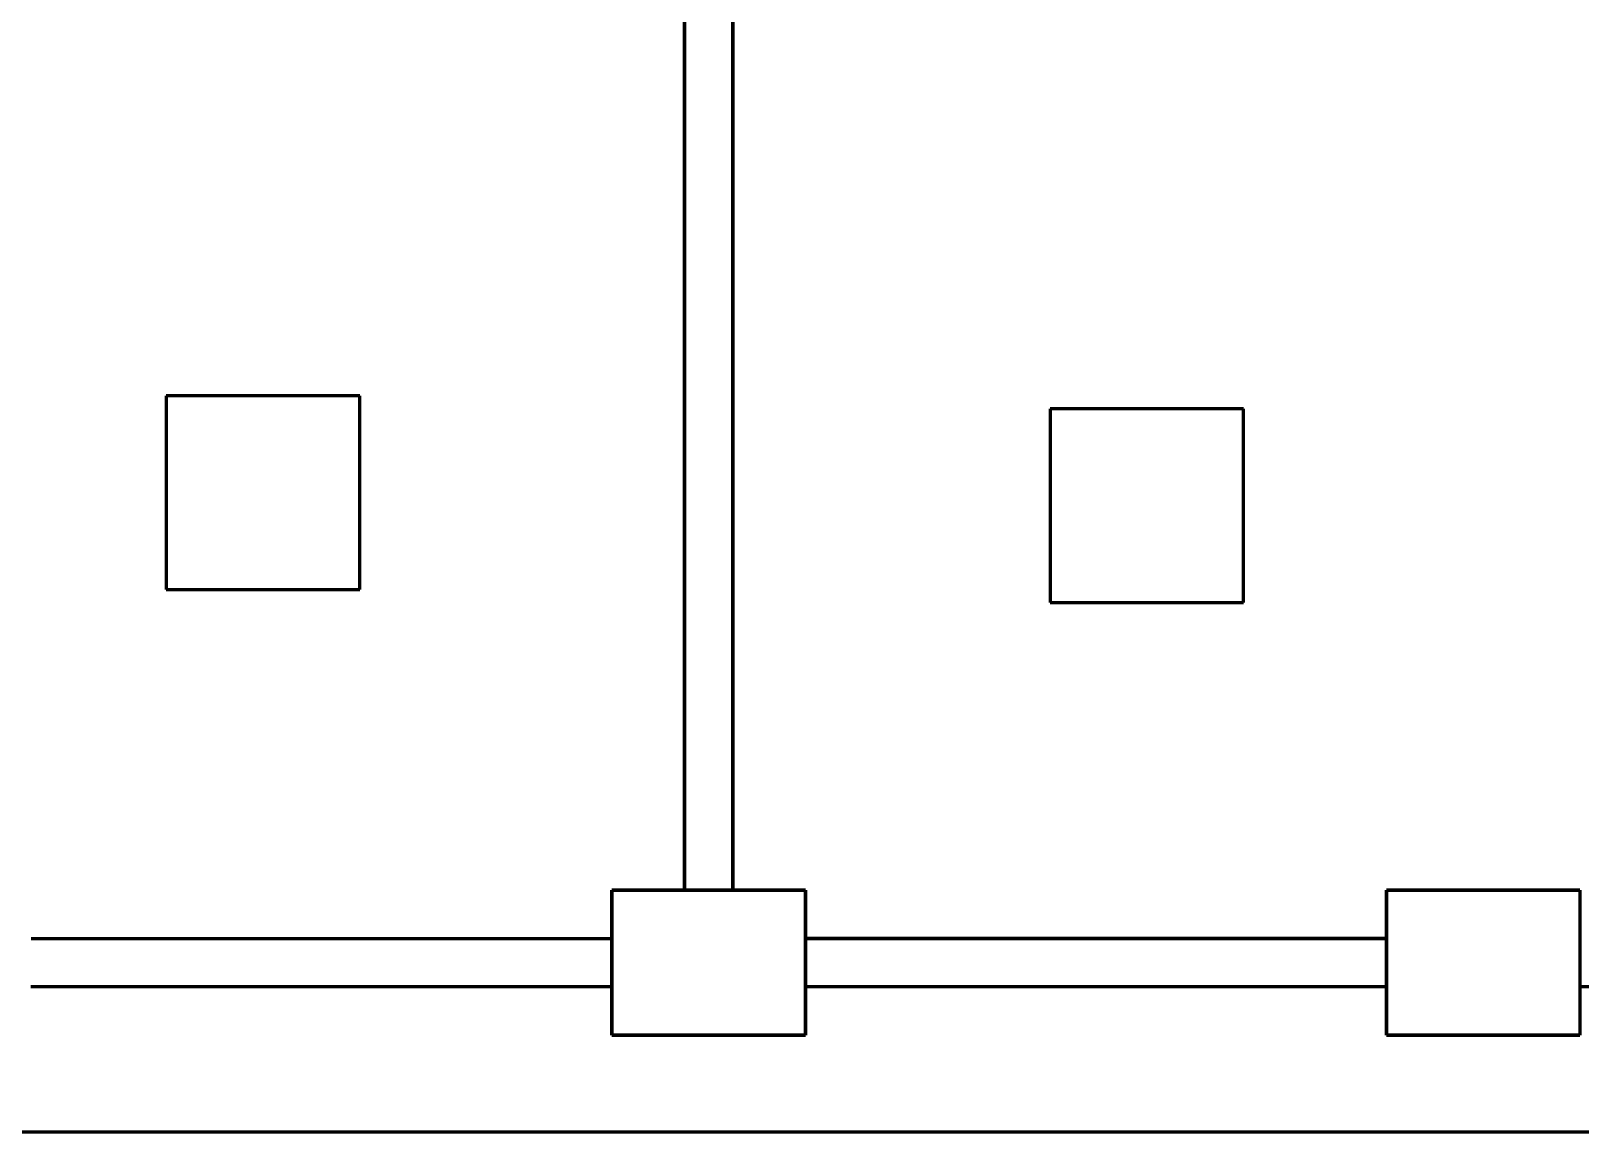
# Model space of a CAD drawing. Extents: x 0 to 297, y 0 to 292.
# Drawn here: x 71.35 to 87.35, y 68.61 to 79.98 of the extents above; entities that cross this region are included whole.
import ezdxf

# ---------------------------------------------------------------- set-up
doc = ezdxf.new("R2010")
doc.units = 0
doc.header["$MEASUREMENT"] = 0
doc.linetypes.add('K5LT_BASIC', pattern=[0])
doc.layers.add('Системный слой', color=7, linetype='Continuous')

# ---------------------------------------------------------------- blocks, each defined once
blk = doc.blocks.new('*U')
at = {"layer": 'Системный слой', "linetype": 'K5LT_BASIC', "lineweight": 60}
for p, q in [((74.748, 76.211), (72.748, 76.211)), ((72.748, 76.211), (72.748, 74.211)), ((74.748, 74.211), (74.748, 76.211)), ((83.876, 76.078), (81.876, 76.078)), ((81.876, 76.078), (81.876, 74.078)), ((83.876, 74.078), (83.876, 76.078)), ((72.748, 74.211), (74.748, 74.211)), ((81.876, 74.078), (83.876, 74.078)), ((79.35, 71.106), (77.35, 71.106)), ((77.35, 71.106), (77.35, 69.606)), ((79.35, 69.606), (79.35, 71.106)), ((77.35, 69.606), (79.35, 69.606))]:
    blk.add_line(p, q, dxfattribs=at)

msp = doc.modelspace()

# ---------------------------------------------------------------- linework, layer by layer
at = {"layer": 'Системный слой', "linetype": 'K5LT_BASIC', "lineweight": 60}
for p, q in [((78.1, 71.106), (78.1, 91.106)), ((78.6, 71.106), (78.6, 91.106)), ((78.6, 91.106), (78.6, 71.106)), ((78.1, 84.106), (78.1, 71.106)), ((78.6, 71.106), (78.6, 84.106)), ((79.35, 71.106), (77.35, 71.106)), ((77.35, 69.606), (77.35, 71.106)), ((77.35, 71.106), (77.35, 69.606)), ((77.35, 71.106), (79.35, 71.106)), ((77.35, 71.106), (77.35, 69.606)), ((77.35, 71.106), (79.35, 71.106)), ((79.35, 71.106), (77.35, 71.106)), ((77.35, 69.606), (77.35, 71.106)), ((77.35, 71.106), (77.35, 69.606)), ((77.35, 71.106), (79.35, 71.106)), ((79.35, 71.106), (79.35, 69.606)), ((79.35, 71.106), (79.35, 69.606)), ((79.35, 71.106), (79.35, 69.606)), ((79.35, 71.106), (79.35, 69.606)), ((79.35, 71.106), (79.35, 69.606)), ((79.35, 71.106), (79.35, 69.606)), ((87.35, 71.106), (85.35, 71.106)), ((85.35, 69.606), (85.35, 71.106)), ((85.35, 71.106), (85.35, 69.606)), ((85.35, 71.106), (87.35, 71.106)), ((87.35, 71.106), (85.35, 71.106)), ((85.35, 69.606), (85.35, 71.106)), ((85.35, 71.106), (85.35, 69.606)), ((85.35, 71.106), (87.35, 71.106)), ((87.35, 71.106), (87.35, 69.606)), ((87.35, 71.106), (87.35, 69.606)), ((87.35, 71.106), (87.35, 69.606)), ((87.35, 71.106), (87.35, 69.606)), ((71.351, 70.607), (77.351, 70.607)), ((85.35, 70.607), (79.35, 70.607)), ((79.351, 70.607), (85.351, 70.607)), ((77.35, 70.106), (71.35, 70.106)), ((85.35, 70.106), (79.35, 70.106)), ((93.35, 70.106), (87.35, 70.106)), ((79.35, 69.606), (77.35, 69.606)), ((77.35, 69.606), (79.35, 69.606)), ((79.35, 69.606), (77.35, 69.606)), ((77.35, 69.606), (79.35, 69.606)), ((79.35, 69.606), (77.35, 69.606)), ((77.35, 69.606), (79.35, 69.606)), ((78.6, 69.606), (77.85, 69.606)), ((78.6, 69.606), (77.85, 69.606)), ((78.6, 69.606), (77.85, 69.606)), ((87.35, 69.606), (85.35, 69.606)), ((85.35, 69.606), (87.35, 69.606)), ((87.35, 69.606), (85.35, 69.606)), ((85.35, 69.606), (87.35, 69.606)), ((86.6, 69.606), (85.85, 69.606)), ((86.6, 69.606), (85.85, 69.606)), ((119.35, 68.606), (61.35, 68.606))]:
    msp.add_line(p, q, dxfattribs=at)

# ---------------------------------------------------------------- block references
at = {"layer": 'Системный слой'}
msp.add_blockref('*U', (0, 0), dxfattribs=at)
msp.add_blockref('*U', (0, 0), dxfattribs=at)
msp.add_blockref('*U', (0, 0), dxfattribs=at)
msp.add_blockref('*U', (0, 0), dxfattribs=at)
msp.add_blockref('*U', (0, 0), dxfattribs=at)
msp.add_blockref('*U', (0, 0), dxfattribs=at)
msp.add_blockref('*U', (0, 0), dxfattribs=at)
msp.add_blockref('*U', (0, 0), dxfattribs=at)
msp.add_blockref('*U', (0, 0), dxfattribs=at)
msp.add_blockref('*U', (0, 0), dxfattribs=at)
msp.add_blockref('*U', (0, 0), dxfattribs=at)
msp.add_blockref('*U', (0, 0), dxfattribs=at)
msp.add_blockref('*U', (0, 0), dxfattribs=at)
msp.add_blockref('*U', (0, 0), dxfattribs=at)
msp.add_blockref('*U', (0, 0), dxfattribs=at)
msp.add_blockref('*U', (0, 0), dxfattribs=at)
msp.add_blockref('*U', (0, 0), dxfattribs=at)
msp.add_blockref('*U', (0, 0), dxfattribs=at)
msp.add_blockref('*U', (0, 0), dxfattribs=at)
msp.add_blockref('*U', (0, 0), dxfattribs=at)
msp.add_blockref('*U', (0, 0), dxfattribs=at)
msp.add_blockref('*U', (0, 0), dxfattribs=at)
msp.add_blockref('*U', (0, 0), dxfattribs=at)
msp.add_blockref('*U', (0, 0), dxfattribs=at)
msp.add_blockref('*U', (0, 0), dxfattribs=at)
msp.add_blockref('*U', (0, 0), dxfattribs=at)
msp.add_blockref('*U', (0, 0), dxfattribs=at)
msp.add_blockref('*U', (0, 0), dxfattribs=at)
msp.add_blockref('*U', (0, 0), dxfattribs=at)
msp.add_blockref('*U', (0, 0), dxfattribs=at)
msp.add_blockref('*U', (0, 0), dxfattribs=at)
msp.add_blockref('*U', (0, 0), dxfattribs=at)
msp.add_blockref('*U', (0, 0), dxfattribs=at)
msp.add_blockref('*U', (0, 0), dxfattribs=at)
msp.add_blockref('*U', (0, 0), dxfattribs=at)
msp.add_blockref('*U', (0, 0), dxfattribs=at)
msp.add_blockref('*U', (0, 0), dxfattribs=at)
msp.add_blockref('*U', (0, 0), dxfattribs=at)
msp.add_blockref('*U', (0, 0), dxfattribs=at)
msp.add_blockref('*U', (0, 0), dxfattribs=at)
msp.add_blockref('*U', (0, 0), dxfattribs=at)
msp.add_blockref('*U', (0, 0), dxfattribs=at)
msp.add_blockref('*U', (0, 0), dxfattribs=at)
msp.add_blockref('*U', (0, 0), dxfattribs=at)
msp.add_blockref('*U', (0, 0), dxfattribs=at)
msp.add_blockref('*U', (0, 0), dxfattribs=at)
msp.add_blockref('*U', (0, 0), dxfattribs=at)
msp.add_blockref('*U', (0, 0), dxfattribs=at)
msp.add_blockref('*U', (0, 0), dxfattribs=at)
msp.add_blockref('*U', (0, 0), dxfattribs=at)
msp.add_blockref('*U', (0, 0), dxfattribs=at)
msp.add_blockref('*U', (0, 0), dxfattribs=at)
msp.add_blockref('*U', (0, 0), dxfattribs=at)
msp.add_blockref('*U', (0, 0), dxfattribs=at)
msp.add_blockref('*U', (0, 0), dxfattribs=at)
msp.add_blockref('*U', (0, 0), dxfattribs=at)
msp.add_blockref('*U', (0, 0), dxfattribs=at)
msp.add_blockref('*U', (0, 0), dxfattribs=at)
msp.add_blockref('*U', (0, 0), dxfattribs=at)
msp.add_blockref('*U', (0, 0), dxfattribs=at)
msp.add_blockref('*U', (0, 0), dxfattribs=at)
msp.add_blockref('*U', (0, 0), dxfattribs=at)
msp.add_blockref('*U', (0, 0), dxfattribs=at)
msp.add_blockref('*U', (0, 0), dxfattribs=at)
msp.add_blockref('*U', (0, 0), dxfattribs=at)
msp.add_blockref('*U', (0, 0), dxfattribs=at)
msp.add_blockref('*U', (0, 0), dxfattribs=at)
msp.add_blockref('*U', (0, 0), dxfattribs=at)
msp.add_blockref('*U', (0, 0), dxfattribs=at)
msp.add_blockref('*U', (0, 0), dxfattribs=at)
msp.add_blockref('*U', (0, 0), dxfattribs=at)
msp.add_blockref('*U', (0, 0), dxfattribs=at)
msp.add_blockref('*U', (0, 0), dxfattribs=at)
msp.add_blockref('*U', (0, 0), dxfattribs=at)
msp.add_blockref('*U', (0, 0), dxfattribs=at)
msp.add_blockref('*U', (0, 0), dxfattribs=at)
msp.add_blockref('*U', (0, 0), dxfattribs=at)
msp.add_blockref('*U', (0, 0), dxfattribs=at)
msp.add_blockref('*U', (0, 0), dxfattribs=at)
msp.add_blockref('*U', (0, 0), dxfattribs=at)
msp.add_blockref('*U', (0, 0), dxfattribs=at)
msp.add_blockref('*U', (0, 0), dxfattribs=at)
msp.add_blockref('*U', (0, 0), dxfattribs=at)
msp.add_blockref('*U', (0, 0), dxfattribs=at)
msp.add_blockref('*U', (0, 0), dxfattribs=at)
msp.add_blockref('*U', (0, 0), dxfattribs=at)
msp.add_blockref('*U', (0, 0), dxfattribs=at)
msp.add_blockref('*U', (0, 0), dxfattribs=at)
msp.add_blockref('*U', (0, 0), dxfattribs=at)
msp.add_blockref('*U', (0, 0), dxfattribs=at)
msp.add_blockref('*U', (0, 0), dxfattribs=at)
msp.add_blockref('*U', (0, 0), dxfattribs=at)
msp.add_blockref('*U', (0, 0), dxfattribs=at)
msp.add_blockref('*U', (0, 0), dxfattribs=at)
msp.add_blockref('*U', (0, 0), dxfattribs=at)
msp.add_blockref('*U', (0, 0), dxfattribs=at)
msp.add_blockref('*U', (0, 0), dxfattribs=at)
msp.add_blockref('*U', (0, 0), dxfattribs=at)
msp.add_blockref('*U', (0, 0), dxfattribs=at)
msp.add_blockref('*U', (0, 0), dxfattribs=at)
msp.add_blockref('*U', (0, 0), dxfattribs=at)
msp.add_blockref('*U', (0, 0), dxfattribs=at)
msp.add_blockref('*U', (0, 0), dxfattribs=at)
msp.add_blockref('*U', (0, 0), dxfattribs=at)
msp.add_blockref('*U', (0, 0), dxfattribs=at)
msp.add_blockref('*U', (0, 0), dxfattribs=at)
msp.add_blockref('*U', (0, 0), dxfattribs=at)
msp.add_blockref('*U', (0, 0), dxfattribs=at)
msp.add_blockref('*U', (0, 0), dxfattribs=at)
msp.add_blockref('*U', (0, 0), dxfattribs=at)
msp.add_blockref('*U', (0, 0), dxfattribs=at)
msp.add_blockref('*U', (0, 0), dxfattribs=at)
msp.add_blockref('*U', (0, 0), dxfattribs=at)
msp.add_blockref('*U', (0, 0), dxfattribs=at)
msp.add_blockref('*U', (0, 0), dxfattribs=at)
msp.add_blockref('*U', (0, 0), dxfattribs=at)
msp.add_blockref('*U', (0, 0), dxfattribs=at)
msp.add_blockref('*U', (0, 0), dxfattribs=at)
msp.add_blockref('*U', (0, 0), dxfattribs=at)
msp.add_blockref('*U', (0, 0), dxfattribs=at)
msp.add_blockref('*U', (0, 0), dxfattribs=at)
msp.add_blockref('*U', (0, 0), dxfattribs=at)
msp.add_blockref('*U', (0, 0), dxfattribs=at)
msp.add_blockref('*U', (0, 0), dxfattribs=at)
msp.add_blockref('*U', (0, 0), dxfattribs=at)
msp.add_blockref('*U', (0, 0), dxfattribs=at)
msp.add_blockref('*U', (0, 0), dxfattribs=at)
msp.add_blockref('*U', (0, 0), dxfattribs=at)
msp.add_blockref('*U', (0, 0), dxfattribs=at)
msp.add_blockref('*U', (0, 0), dxfattribs=at)
msp.add_blockref('*U', (0, 0), dxfattribs=at)
msp.add_blockref('*U', (0, 0), dxfattribs=at)
msp.add_blockref('*U', (0, 0), dxfattribs=at)
msp.add_blockref('*U', (0, 0), dxfattribs=at)
msp.add_blockref('*U', (0, 0), dxfattribs=at)
msp.add_blockref('*U', (0, 0), dxfattribs=at)
msp.add_blockref('*U', (0, 0), dxfattribs=at)
msp.add_blockref('*U', (0, 0), dxfattribs=at)
msp.add_blockref('*U', (0, 0), dxfattribs=at)
msp.add_blockref('*U', (0, 0), dxfattribs=at)
msp.add_blockref('*U', (0, 0), dxfattribs=at)
msp.add_blockref('*U', (0, 0), dxfattribs=at)
msp.add_blockref('*U', (0, 0), dxfattribs=at)
msp.add_blockref('*U', (0, 0), dxfattribs=at)
msp.add_blockref('*U', (0, 0), dxfattribs=at)
msp.add_blockref('*U', (0, 0), dxfattribs=at)
msp.add_blockref('*U', (0, 0), dxfattribs=at)
msp.add_blockref('*U', (0, 0), dxfattribs=at)
msp.add_blockref('*U', (0, 0), dxfattribs=at)
msp.add_blockref('*U', (0, 0), dxfattribs=at)
msp.add_blockref('*U', (0, 0), dxfattribs=at)
msp.add_blockref('*U', (0, 0), dxfattribs=at)
msp.add_blockref('*U', (0, 0), dxfattribs=at)
msp.add_blockref('*U', (0, 0), dxfattribs=at)
msp.add_blockref('*U', (0, 0), dxfattribs=at)
msp.add_blockref('*U', (0, 0), dxfattribs=at)
msp.add_blockref('*U', (0, 0), dxfattribs=at)
msp.add_blockref('*U', (0, 0), dxfattribs=at)
msp.add_blockref('*U', (0, 0), dxfattribs=at)
msp.add_blockref('*U', (0, 0), dxfattribs=at)
msp.add_blockref('*U', (0, 0), dxfattribs=at)
msp.add_blockref('*U', (0, 0), dxfattribs=at)
msp.add_blockref('*U', (0, 0), dxfattribs=at)
msp.add_blockref('*U', (0, 0), dxfattribs=at)
msp.add_blockref('*U', (0, 0), dxfattribs=at)
msp.add_blockref('*U', (0, 0), dxfattribs=at)
msp.add_blockref('*U', (0, 0), dxfattribs=at)
msp.add_blockref('*U', (0, 0), dxfattribs=at)
msp.add_blockref('*U', (0, 0), dxfattribs=at)
msp.add_blockref('*U', (0, 0), dxfattribs=at)
msp.add_blockref('*U', (0, 0), dxfattribs=at)
msp.add_blockref('*U', (0, 0), dxfattribs=at)
msp.add_blockref('*U', (0, 0), dxfattribs=at)
msp.add_blockref('*U', (0, 0), dxfattribs=at)
msp.add_blockref('*U', (0, 0), dxfattribs=at)
msp.add_blockref('*U', (0, 0), dxfattribs=at)
msp.add_blockref('*U', (0, 0), dxfattribs=at)
msp.add_blockref('*U', (0, 0), dxfattribs=at)
msp.add_blockref('*U', (0, 0), dxfattribs=at)
msp.add_blockref('*U', (0, 0), dxfattribs=at)
msp.add_blockref('*U', (0, 0), dxfattribs=at)
msp.add_blockref('*U', (0, 0), dxfattribs=at)
msp.add_blockref('*U', (0, 0), dxfattribs=at)
msp.add_blockref('*U', (0, 0), dxfattribs=at)
msp.add_blockref('*U', (0, 0), dxfattribs=at)
msp.add_blockref('*U', (0, 0), dxfattribs=at)
msp.add_blockref('*U', (0, 0), dxfattribs=at)
msp.add_blockref('*U', (0, 0), dxfattribs=at)
msp.add_blockref('*U', (0, 0), dxfattribs=at)
msp.add_blockref('*U', (0, 0), dxfattribs=at)
msp.add_blockref('*U', (0, 0), dxfattribs=at)
msp.add_blockref('*U', (0, 0), dxfattribs=at)
msp.add_blockref('*U', (0, 0), dxfattribs=at)
msp.add_blockref('*U', (0, 0), dxfattribs=at)
msp.add_blockref('*U', (0, 0), dxfattribs=at)
msp.add_blockref('*U', (0, 0), dxfattribs=at)
msp.add_blockref('*U', (0, 0), dxfattribs=at)
msp.add_blockref('*U', (0, 0), dxfattribs=at)
msp.add_blockref('*U', (0, 0), dxfattribs=at)
msp.add_blockref('*U', (0, 0), dxfattribs=at)
msp.add_blockref('*U', (0, 0), dxfattribs=at)
msp.add_blockref('*U', (0, 0), dxfattribs=at)
msp.add_blockref('*U', (0, 0), dxfattribs=at)
msp.add_blockref('*U', (0, 0), dxfattribs=at)
msp.add_blockref('*U', (0, 0), dxfattribs=at)
msp.add_blockref('*U', (0, 0), dxfattribs=at)
msp.add_blockref('*U', (0, 0), dxfattribs=at)
msp.add_blockref('*U', (0, 0), dxfattribs=at)
msp.add_blockref('*U', (0, 0), dxfattribs=at)
msp.add_blockref('*U', (0, 0), dxfattribs=at)
msp.add_blockref('*U', (0, 0), dxfattribs=at)
msp.add_blockref('*U', (0, 0), dxfattribs=at)
msp.add_blockref('*U', (0, 0), dxfattribs=at)
msp.add_blockref('*U', (0, 0), dxfattribs=at)
msp.add_blockref('*U', (0, 0), dxfattribs=at)
msp.add_blockref('*U', (0, 0), dxfattribs=at)
msp.add_blockref('*U', (0, 0), dxfattribs=at)
msp.add_blockref('*U', (0, 0), dxfattribs=at)
msp.add_blockref('*U', (0, 0), dxfattribs=at)
msp.add_blockref('*U', (0, 0), dxfattribs=at)
msp.add_blockref('*U', (0, 0), dxfattribs=at)
msp.add_blockref('*U', (0, 0), dxfattribs=at)
msp.add_blockref('*U', (0, 0), dxfattribs=at)
msp.add_blockref('*U', (0, 0), dxfattribs=at)
msp.add_blockref('*U', (0, 0), dxfattribs=at)
msp.add_blockref('*U', (0, 0), dxfattribs=at)
msp.add_blockref('*U', (0, 0), dxfattribs=at)
msp.add_blockref('*U', (0, 0), dxfattribs=at)
msp.add_blockref('*U', (0, 0), dxfattribs=at)
msp.add_blockref('*U', (0, 0), dxfattribs=at)
msp.add_blockref('*U', (0, 0), dxfattribs=at)
msp.add_blockref('*U', (0, 0), dxfattribs=at)
msp.add_blockref('*U', (0, 0), dxfattribs=at)
msp.add_blockref('*U', (0, 0), dxfattribs=at)
msp.add_blockref('*U', (0, 0), dxfattribs=at)
msp.add_blockref('*U', (0, 0), dxfattribs=at)
msp.add_blockref('*U', (0, 0), dxfattribs=at)
msp.add_blockref('*U', (0, 0), dxfattribs=at)
msp.add_blockref('*U', (0, 0), dxfattribs=at)
msp.add_blockref('*U', (0, 0), dxfattribs=at)
msp.add_blockref('*U', (0, 0), dxfattribs=at)
msp.add_blockref('*U', (0, 0), dxfattribs=at)
msp.add_blockref('*U', (0, 0), dxfattribs=at)
msp.add_blockref('*U', (0, 0), dxfattribs=at)
msp.add_blockref('*U', (0, 0), dxfattribs=at)
msp.add_blockref('*U', (0, 0), dxfattribs=at)
msp.add_blockref('*U', (0, 0), dxfattribs=at)
msp.add_blockref('*U', (0, 0), dxfattribs=at)
msp.add_blockref('*U', (0, 0), dxfattribs=at)
msp.add_blockref('*U', (0, 0), dxfattribs=at)
msp.add_blockref('*U', (0, 0), dxfattribs=at)
msp.add_blockref('*U', (0, 0), dxfattribs=at)
msp.add_blockref('*U', (0, 0), dxfattribs=at)
msp.add_blockref('*U', (0, 0), dxfattribs=at)
msp.add_blockref('*U', (0, 0), dxfattribs=at)
msp.add_blockref('*U', (0, 0), dxfattribs=at)
msp.add_blockref('*U', (0, 0), dxfattribs=at)
msp.add_blockref('*U', (0, 0), dxfattribs=at)
msp.add_blockref('*U', (0, 0), dxfattribs=at)
msp.add_blockref('*U', (0, 0), dxfattribs=at)
msp.add_blockref('*U', (0, 0), dxfattribs=at)
msp.add_blockref('*U', (0, 0), dxfattribs=at)
msp.add_blockref('*U', (0, 0), dxfattribs=at)
msp.add_blockref('*U', (0, 0), dxfattribs=at)
msp.add_blockref('*U', (0, 0), dxfattribs=at)
msp.add_blockref('*U', (0, 0), dxfattribs=at)
msp.add_blockref('*U', (0, 0), dxfattribs=at)
msp.add_blockref('*U', (0, 0), dxfattribs=at)
msp.add_blockref('*U', (0, 0), dxfattribs=at)
msp.add_blockref('*U', (0, 0), dxfattribs=at)
msp.add_blockref('*U', (0, 0), dxfattribs=at)
msp.add_blockref('*U', (0, 0), dxfattribs=at)
msp.add_blockref('*U', (0, 0), dxfattribs=at)
msp.add_blockref('*U', (0, 0), dxfattribs=at)
msp.add_blockref('*U', (0, 0), dxfattribs=at)
msp.add_blockref('*U', (0, 0), dxfattribs=at)
msp.add_blockref('*U', (0, 0), dxfattribs=at)
msp.add_blockref('*U', (0, 0), dxfattribs=at)
msp.add_blockref('*U', (0, 0), dxfattribs=at)
msp.add_blockref('*U', (0, 0), dxfattribs=at)
msp.add_blockref('*U', (0, 0), dxfattribs=at)
msp.add_blockref('*U', (0, 0), dxfattribs=at)
msp.add_blockref('*U', (0, 0), dxfattribs=at)
msp.add_blockref('*U', (0, 0), dxfattribs=at)
msp.add_blockref('*U', (0, 0), dxfattribs=at)
msp.add_blockref('*U', (0, 0), dxfattribs=at)
msp.add_blockref('*U', (0, 0), dxfattribs=at)
msp.add_blockref('*U', (0, 0), dxfattribs=at)
msp.add_blockref('*U', (0, 0), dxfattribs=at)
msp.add_blockref('*U', (0, 0), dxfattribs=at)
msp.add_blockref('*U', (0, 0), dxfattribs=at)
msp.add_blockref('*U', (0, 0), dxfattribs=at)
msp.add_blockref('*U', (0, 0), dxfattribs=at)
msp.add_blockref('*U', (0, 0), dxfattribs=at)
msp.add_blockref('*U', (0, 0), dxfattribs=at)
msp.add_blockref('*U', (0, 0), dxfattribs=at)
msp.add_blockref('*U', (0, 0), dxfattribs=at)
msp.add_blockref('*U', (0, 0), dxfattribs=at)
msp.add_blockref('*U', (0, 0), dxfattribs=at)
msp.add_blockref('*U', (0, 0), dxfattribs=at)
msp.add_blockref('*U', (0, 0), dxfattribs=at)
msp.add_blockref('*U', (0, 0), dxfattribs=at)
msp.add_blockref('*U', (0, 0), dxfattribs=at)
msp.add_blockref('*U', (0, 0), dxfattribs=at)
msp.add_blockref('*U', (0, 0), dxfattribs=at)

doc.saveas('drawing.dxf')
